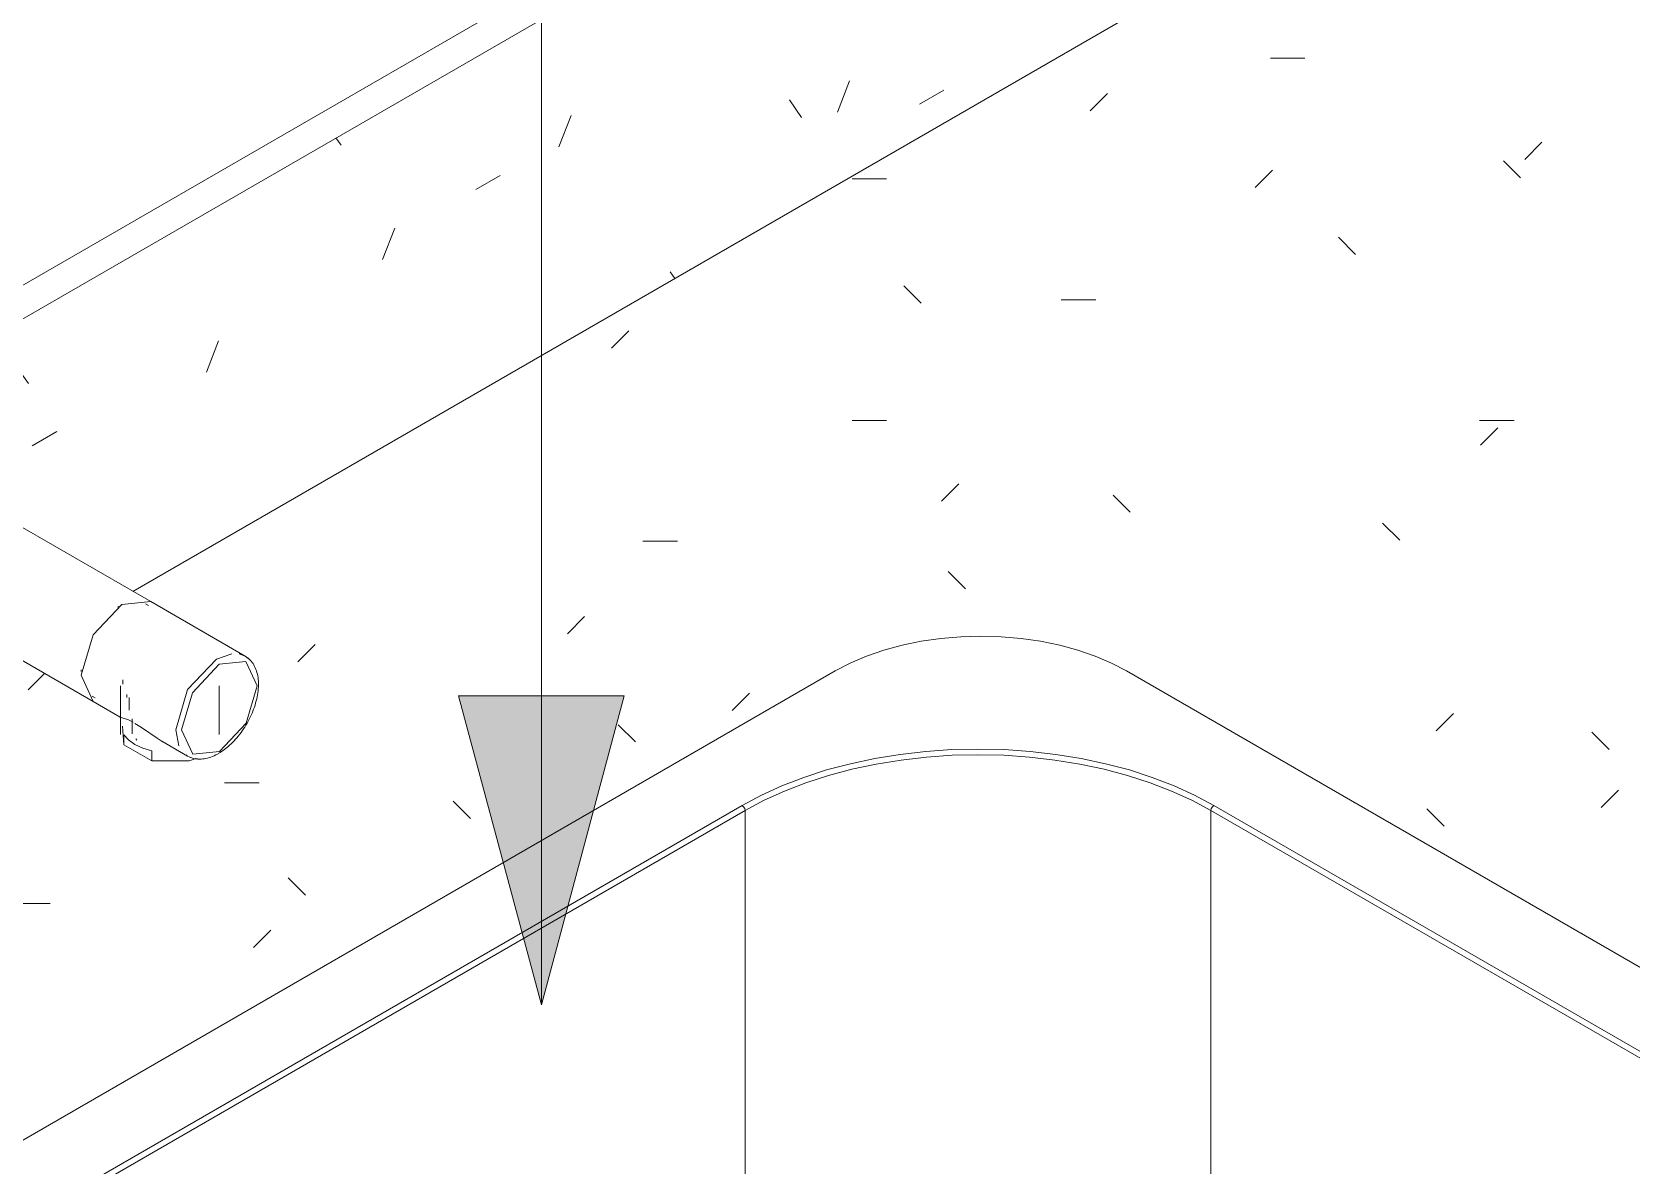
# Model space of a CAD drawing. Header units: millimetres. Extents: x 14944 to 21622, y -31 to 8273.
# Drawn here: x 16055.9 to 16444.2, y 4086.8 to 4362 of the extents above; entities that cross this region are included whole.
import ezdxf

# ---------------------------------------------------------------- set-up
doc = ezdxf.new("R2010")
doc.units = ezdxf.units.MM
for name, color, linetype, lineweight in [('A-GENM', 13, 'Continuous', 9), ('G-ANNO-TEXT', 231, 'Continuous', 9), ('G-IMPT', 8, 'Continuous', 9)]:
    doc.layers.add(name, color=color, linetype=linetype, lineweight=lineweight)

# ---------------------------------------------------------------- blocks, each defined once
blk = doc.blocks.new('CRT_MGN_COZ_Fogão a lenha completo - CRT_MGN_COZ_Fogão a lenha completo-5005769-VISTA 3D BANCADA CHURRASQUEIRA')
at = {"layer": 'A-GENM'}
h = blk.add_hatch(dxfattribs=at)
h.set_pattern_fill('FP_83', color=256, style=0, pattern_type=2)
h.set_pattern_definition([(0, (17118.54, 2560.1), (203.2, 29.329), [8.382, -144.018, 8.382, -144.018, -812.8]), (0, (17118.54, 2560.1), (203.2, 29.329), [-304.8, 8.382, -296.418, 8.382, -144.018, -355.6]), (0, (17118.54, 2560.1), (203.2, 29.329), [-762, 8.382, -93.218, 8.382, -245.618]), (135, (17194.74, 2574.765), (-116.2646, 57.60587), [5.927, -101.836, 5.927, -676.572]), (135, (17194.74, 2574.765), (-116.2646, 57.60587), [-113.69, -101.836, 5.927, -209.599, -359.21]), (135, (17194.74, 2574.765), (-116.2646, 57.60587), [-431.052, 5.927, -101.836, 5.927, -245.52]), (135, (17194.74, 2574.765), (-116.2646, 57.60587), [-544.742, -65.915, 5.927, -173.678]), (225, (17220.14, 2633.424), (-86.93524, -145.594), [5.927, -101.836, 5.927, -676.572]), (225, (17220.14, 2633.424), (-86.93524, -145.594), [-113.69, -101.836, 5.927, -209.599, -359.21]), (225, (17220.14, 2633.424), (-86.93524, -145.594), [-431.052, 5.927, -101.836, 5.927, -245.52]), (225, (17220.14, 2633.424), (-86.93524, -145.594), [-544.742, -65.915, 5.927, -173.678])])
h.paths.add_polyline_path([(14951.26, 3655.88), (15920.14, 4215.26), (15920.14, 4223.42), (14944.19, 3659.96)])
h.paths.add_polyline_path([(15948.14, 4231.42), (15981.78, 4250.85), (15974.67, 4254.91), (15948.14, 4239.59), (15948.14, 4235.13)])
h.paths.add_polyline_path([(16009.63, 4266.93), (16782.66, 4713.24), (17270.57, 4431.55), (17277.64, 4435.63), (16782.66, 4721.4), (16002.57, 4271.01), (16009.5, 4267)])
h = blk.add_hatch(dxfattribs=at)
h.set_pattern_fill('FP_85', color=256, style=0, pattern_type=2)
h.set_pattern_definition([(30, (15085.93, 7019.656), (107.763, 103.695), [6.844, -117.59, 6.844, -781.239]), (30, (15085.93, 7019.656), (107.763, 103.695), [-131.278, -117.59, 6.844, -242.024, -414.78]), (30, (15085.93, 7019.656), (107.763, 103.695), [-497.736, 6.844, -117.59, 6.844, -283.502]), (30, (15085.93, 7019.656), (107.763, 103.695), [-629.014, -76.112, 6.844, -200.546]), (125.104, (15139.81, 7071.504), (-118.78964, 86.03927), [5.153, -88.544, 5.153, -588.261]), (125.104, (15139.81, 7071.504), (-118.78964, 86.03927), [-98.85, -88.544, 5.153, -182.241, -312.324]), (125.104, (15139.81, 7071.504), (-118.78964, 86.03927), [-374.788, 5.153, -88.544, 5.153, -213.473]), (125.104, (15139.81, 7071.504), (-118.78964, 86.03927), [-473.639, -57.311, 5.153, -151.008]), (248.794, (15157.77, 7164.83), (-47.00014, -204.0919), [8.193, -140.765, -943.402]), (248.794, (15157.77, 7164.83), (-47.00014, -204.0919), [-148.958, 8.193, -140.765, -794.444]), (248.794, (15157.77, 7164.83), (-47.00014, -204.0919), [-297.916, 8.193, -289.724, -496.527]), (248.794, (15157.77, 7164.83), (-47.00014, -204.0919), [-595.833, 8.193, -140.765, -347.569]), (248.794, (15157.77, 7164.83), (-47.00014, -204.0919), [-744.791, 8.193, -91.113, -248.264]), (248.794, (15157.77, 7164.83), (-47.00014, -204.0919), [-844.096, 8.193, -240.071])])
h.paths.add_polyline_path([(15881.83, 4157.77), (15881.88, 4157.65), (15881.88, 4157.78)])
h.paths.add_polyline_path([(15888.69, 4153.72), (15888.16, 4153.72), (15888.69, 4153.72)])
h.paths.add_polyline_path([(14951.26, 3574.23), (15880.16, 4110.53), (15880.36, 4155.12), (15880.44, 4155.44), (15880.69, 4156.83), (15882.52, 4158.05), (15884.17, 4158.45), (15886, 4158.5), (15888.38, 4157.55), (15888.69, 4157.56), (15889.83, 4156.4), (15889.58, 4154.69), (15888.14, 4153.42), (15889.37, 4154.38), (15890.13, 4155.46), (15890.13, 4116.29), (15911.64, 4128.72), (15912.05, 4166.43), (15914.54, 4170.4), (15919.18, 4173.73), (15920.14, 4174.13), (15920.14, 4215.26), (14951.26, 3655.88), (14951.26, 3578.31)])
h.paths.add_polyline_path([(15881.6, 4111.36), (15881.61, 4111.36), (15881.9, 4153.32), (15882.61, 4153.38), (15882.03, 4153.85), (15881.96, 4154.06), (15881.89, 4153.87), (15881.26, 4153.87), (15881.6, 4153.38), (15881.6, 4113.56)])
h.paths.add_polyline_path([(15956.36, 4154.52), (16052.36, 4209.95), (16009.32, 4235.12), (16008.67, 4235.47), (15981.78, 4250.85), (15948.14, 4231.42), (15948.14, 4174.13), (15950.82, 4172.72), (15954.4, 4169.65), (15956.36, 4166.04), (15956.36, 4158.25)])
h.paths.add_polyline_path([(16080.36, 4226.12), (16782.66, 4631.59), (16782.66, 4713.24), (16009.63, 4266.93), (16079.57, 4226.57)])
h = blk.add_hatch(dxfattribs=at)
h.set_pattern_fill('FP_81', color=256, style=0, pattern_type=2)
h.set_pattern_definition([(0, (17118.54, 2478.45), (203.2, 29.329), [8.382, -144.018, 8.382, -144.018, -812.8]), (0, (17118.54, 2478.45), (203.2, 29.329), [-304.8, 8.382, -296.418, 8.382, -144.018, -355.6]), (0, (17118.54, 2478.45), (203.2, 29.329), [-762, 8.382, -93.218, 8.382, -245.618]), (135, (17194.74, 2493.115), (-116.2646, 57.60587), [5.927, -101.836, 5.927, -676.572]), (135, (17194.74, 2493.115), (-116.2646, 57.60587), [-113.69, -101.836, 5.927, -209.599, -359.21]), (135, (17194.74, 2493.115), (-116.2646, 57.60587), [-431.052, 5.927, -101.836, 5.927, -245.52]), (135, (17194.74, 2493.115), (-116.2646, 57.60587), [-544.742, -65.915, 5.927, -173.678]), (225, (17220.14, 2551.774), (-86.93524, -145.594), [5.927, -101.836, 5.927, -676.572]), (225, (17220.14, 2551.774), (-86.93524, -145.594), [-113.69, -101.836, 5.927, -209.599, -359.21]), (225, (17220.14, 2551.774), (-86.93524, -145.594), [-431.052, 5.927, -101.836, 5.927, -245.52]), (225, (17220.14, 2551.774), (-86.93524, -145.594), [-544.742, -65.915, 5.927, -173.678])])
h.paths.add_polyline_path([(15439.16, 3292.53), (17270.57, 4349.9), (16782.66, 4631.59), (16080.36, 4226.12), (16106.84, 4210.52), (16107.63, 4210.07), (16109.34, 4208.62), (16110.25, 4206.84), (16110.79, 4202.81), (16110.36, 4199.85), (16109.44, 4196.92), (16108.27, 4194.43), (16106.42, 4191.66), (16103.18, 4188.24), (16101.37, 4186.96), (16101.36, 4186.96), (16097.95, 4185.54), (16097.37, 4185.42), (16094.86, 4185.48), (16094.01, 4184.99), (16084.96, 4184.93), (16078.18, 4188.84), (16077.9, 4195.33), (16076.8, 4195.88), (16052.36, 4209.95), (15956.36, 4154.52), (15956.36, 4066.17), (15954.18, 4062.31), (15950.05, 4059.02), (15943.67, 4056.5), (15937.03, 4055.38), (15929.82, 4055.53), (15923.2, 4056.93), (15917.46, 4059.63), (15913.87, 4062.7), (15911.91, 4066.17), (15911.64, 4076.51), (15887.77, 4062.72), (15883.33, 4062.67), (15877.97, 4064.95), (15873.5, 4068.35), (15868.34, 4074.77), (15865.54, 4079.62), (15863.28, 4086.04), (15862.64, 4093.07), (15863.28, 4097.4), (15865.54, 4101.21), (15880.16, 4109.72), (15879.97, 4110.42), (14951.26, 3574.23), (15428.04, 3298.96)])
h.paths.add_polyline_path([(15932.77, 3716.04), (15923.02, 3716.59), (15913.64, 3718.23), (15907.4, 3720.07), (15903.66, 3721.47), (15899.62, 3723.34), (15891.41, 3727.96), (15689.06, 3844.98), (15684.27, 3849.06), (15683.15, 3850.26), (15681.17, 3852.82), (15679.36, 3856.09), (15678.31, 3859.07), (15677.95, 3861.04), (15677.71, 3863.87), (15678.05, 3867.08), (15679.18, 3870.68), (15679.87, 3872.25), (15681.52, 3874.92), (15683.62, 3877.48), (15686.14, 3879.91), (15689.86, 3882.69), (15698.1, 3887.59), (16254.61, 4208.7), (16258.55, 4210.39), (16262.76, 4211.84), (16267.19, 4213.05), (16276.57, 4214.7), (16286.33, 4215.25), (16296.08, 4214.7), (16305.46, 4213.05), (16311.75, 4211.2), (16314.11, 4210.39), (16318.05, 4208.7), (16322.39, 4206.39), (16530.04, 4086.31), (16532.96, 4084.03), (16535.48, 4081.6), (16537.58, 4079.04), (16539.85, 4074.95), (16540.43, 4073.62), (16541.15, 4070.82), (16541.31, 4067.08), (16540.79, 4063.19), (16539.69, 4059.95), (16539.24, 4059.04), (16537.58, 4056.37), (16534.41, 4052.77), (16532.96, 4051.38), (16527.64, 4047.58), (16525.61, 4046.35), (15964.49, 3722.59), (15957.44, 3719.82), (15954, 3718.81), (15950.06, 3717.85), (15942.53, 3716.59), (15937.68, 3716.18)])
h.paths.add_polyline_path([(15881.6, 4110.56), (15881.6, 4110.56), (15881.6, 4111.36)])
h.paths.add_polyline_path([(15890.11, 4115.4), (15911.54, 4127.48), (15912.54, 4126.87), (15913.16, 4127.25), (15913, 4128.03), (15911.44, 4128.59), (15890.11, 4116.27)])
h.paths.add_polyline_path([(16101.31, 4208.41), (16100.87, 4209.44), (16101.26, 4208.75), (16101.26, 4208.71)])
h.paths.add_polyline_path([(16100.63, 4209.65), (16100.63, 4209.68), (16100.61, 4209.66)])
h.paths.add_polyline_path([(16089.17, 4216.3), (16089.09, 4216.35), (16089.15, 4216.3)])
for p, q in [((16782.66, 4721.4), (16002.57, 4271.01)), ((16009.63, 4266.93), (16782.66, 4713.24)), ((16782.66, 4631.59), (16080.33, 4226.09))]:
    blk.add_line(p, q, dxfattribs=at)
at = {"layer": 'G-IMPT'}
for p, q in [((16084.68, 4223.63), (16026.7, 4257.1)), ((16012.7, 4232.85), (16070.68, 4199.38)), ((16076.97, 4222.48), (16076.62, 4222.28)), ((16077.68, 4222.93), (16084.68, 4223.63)), ((16084.15, 4222.72), (16083.45, 4223.13)), ((16107.66, 4210.36), (16084.68, 4223.63)), ((16100.63, 4209.65), (16104.42, 4210.98)), ((15692.36, 3884.28), (16250.97, 4206.8)), ((16067.81, 4207.03), (16067.81, 4206.62)), ((16321.68, 4206.8), (16526.74, 4088.4)), ((16067.78, 4205.79), (16070.68, 4199.38)), ((16077.35, 4203.21), (16077.35, 4191.38)), ((16077.95, 4204.6), (16077.95, 4203.62)), ((16101.35, 4191.38), (16101.35, 4203.21)), ((16070.5, 4200.7), (16071.2, 4200.29)), ((16070.68, 4199.38), (16077.29, 4195.56)), ((16078.85, 4201.09), (16078.85, 4200.36)), ((16079.45, 4200.36), (16079.45, 4197.25)), ((16080.15, 4195.14), (16080.15, 4191.54)), ((16078.18, 4188.84), (16077.86, 4193.37)), ((16078.18, 4191.29), (16078.18, 4188.84)), ((16084.96, 4184.93), (16078.18, 4188.84)), ((16081.09, 4190.33), (16081.29, 4189.95)), ((16084.96, 4184.93), (16084.96, 4187.38)), ((16087.4, 4189.72), (16093.66, 4186.11)), ((16095.59, 4185.49), (16096.17, 4185.45)), ((16058.64, 4076.16), (16228.35, 4174.14)), ((16229.05, 4172.91), (16059.35, 4074.93)), ((16229.05, 4172.91), (16229.05, 4071.67)), ((16469.47, 4099.43), (16342.19, 4172.91)), ((16342.19, 4071.67), (16342.19, 4172.91)), ((16342.9, 4174.14), (16470.18, 4100.65))]:
    blk.add_line(p, q, dxfattribs=at)
for points in [[(16084.68, 4223.63, 0), (16077.68, 4222.93, 0), (16070.68, 4215.54, 0), (16067.78, 4205.79, 0)], [(16070.68, 4199.38, 0), (16067.78, 4205.79, 0), (16070.68, 4215.54, 0), (16077.68, 4222.93, 0)], [(16250.97, 4206.8, 0), (16254.61, 4208.7, 0), (16258.55, 4210.39, 0), (16262.76, 4211.84, 0), (16267.19, 4213.05, 0), (16271.81, 4214.01, 0), (16276.57, 4214.7, 0), (16281.43, 4215.11, 0), (16286.33, 4215.25, 0), (16291.23, 4215.11, 0), (16296.08, 4214.7, 0), (16300.84, 4214.01, 0), (16305.46, 4213.05, 0), (16309.9, 4211.84, 0), (16314.11, 4210.39, 0), (16318.05, 4208.7, 0), (16321.68, 4206.8, 0)], [(16107.66, 4210.36, 0), (16107.97, 4210.16, 0), (16108.27, 4209.95, 0), (16108.56, 4209.71, 0), (16108.83, 4209.45, 0), (16109.08, 4209.17, 0), (16109.32, 4208.88, 0), (16109.54, 4208.57, 0), (16109.74, 4208.24, 0), (16109.92, 4207.9, 0), (16110.09, 4207.55, 0), (16110.24, 4207.18, 0), (16110.38, 4206.8, 0), (16110.49, 4206.4, 0), (16110.59, 4206, 0), (16110.68, 4205.58, 0), (16110.75, 4205.16, 0), (16110.8, 4204.72, 0), (16110.83, 4204.28, 0), (16110.85, 4203.83, 0), (16110.85, 4203.37, 0), (16110.84, 4202.91, 0), (16110.81, 4202.44, 0), (16110.76, 4201.96, 0), (16110.7, 4201.48, 0), (16110.63, 4200.99, 0), (16110.54, 4200.5, 0), (16110.43, 4200.01, 0), (16110.31, 4199.51, 0), (16110.18, 4199.02, 0), (16110.03, 4198.52, 0), (16109.86, 4198.02, 0), (16109.69, 4197.52, 0), (16109.5, 4197.02, 0), (16109.3, 4196.53, 0), (16109.08, 4196.04, 0), (16108.85, 4195.55, 0), (16108.61, 4195.06, 0), (16108.36, 4194.58, 0), (16108.1, 4194.11, 0), (16107.82, 4193.64, 0), (16107.54, 4193.18, 0), (16107.24, 4192.72, 0), (16106.94, 4192.28, 0), (16106.63, 4191.84, 0), (16106.3, 4191.41, 0), (16105.97, 4190.99, 0), (16105.63, 4190.58, 0), (16105.29, 4190.19, 0), (16104.93, 4189.8, 0), (16104.57, 4189.43, 0), (16104.21, 4189.07, 0), (16103.84, 4188.73, 0), (16103.46, 4188.4, 0), (16103.08, 4188.08, 0), (16102.69, 4187.78, 0), (16102.31, 4187.49, 0), (16101.91, 4187.22, 0), (16101.52, 4186.97, 0), (16101.22, 4186.79, 0)], [(16106.15, 4210.91, 0), (16107.63, 4210.37, 0), (16108.39, 4209.84, 0)], [(16100.63, 4209.65, 0), (16093.64, 4202.25, 0), (16090.76, 4192.5, 0), (16091.52, 4188.57, 0)], [(16101.31, 4208.41, 0), (16094.83, 4201.51, 0), (16092.17, 4192.46, 0), (16094.9, 4186.55, 0), (16101.42, 4187.24, 0)], [(16101.42, 4187.24, 0), (16107.9, 4194.14, 0), (16110.56, 4203.19, 0), (16107.83, 4209.11, 0), (16101.31, 4208.41, 0)], [(16080.39, 4194.33, 0), (16079.27, 4194.89, 0), (16077.55, 4195.45, 0), (16077.29, 4195.56, 0)], [(16080.86, 4188.93, 0), (16079.31, 4190.03, 0), (16078.18, 4191.29, 0)], [(16087.73, 4189.53, 0), (16086.22, 4190.44, 0), (16082.46, 4193.05, 0), (16080.85, 4194.07, 0)], [(16084.96, 4187.38, 0), (16082.77, 4188.03, 0), (16080.86, 4188.93, 0)], [(16093.66, 4186.11, 0), (16093.99, 4185.94, 0), (16094.32, 4185.79, 0), (16094.67, 4185.66, 0), (16095.03, 4185.55, 0), (16095.4, 4185.47, 0), (16095.77, 4185.41, 0), (16096.15, 4185.38, 0), (16096.53, 4185.37, 0), (16096.92, 4185.38, 0), (16097.31, 4185.41, 0), (16097.71, 4185.46, 0), (16098.1, 4185.54, 0), (16098.5, 4185.63, 0), (16098.9, 4185.75, 0), (16099.3, 4185.88, 0), (16099.71, 4186.04, 0), (16100.11, 4186.21, 0), (16100.51, 4186.4, 0), (16100.91, 4186.61, 0), (16101.2, 4186.78, 0)], [(16228.35, 4174.14, 0), (16233.02, 4176.63, 0), (16238.01, 4178.9, 0), (16243.3, 4180.94, 0), (16248.85, 4182.74, 0), (16254.62, 4184.27, 0), (16260.59, 4185.55, 0), (16266.71, 4186.54, 0), (16272.95, 4187.26, 0), (16279.27, 4187.69, 0), (16285.62, 4187.83, 0), (16291.98, 4187.69, 0), (16298.29, 4187.26, 0), (16304.53, 4186.54, 0), (16310.65, 4185.55, 0), (16316.62, 4184.27, 0), (16322.39, 4182.74, 0), (16327.94, 4180.94, 0), (16333.23, 4178.9, 0), (16338.23, 4176.63, 0), (16342.9, 4174.14, 0)], [(16095.25, 4185.34, 0), (16094.01, 4184.99, 0), (16084.96, 4184.93, 0)], [(16093.2, 4186.41, 0), (16093.66, 4186.11, 0), (16094.4, 4185.76, 0)], [(16342.19, 4172.91, 0), (16337.58, 4175.37, 0), (16332.64, 4177.62, 0), (16327.42, 4179.63, 0), (16321.94, 4181.41, 0), (16316.24, 4182.92, 0), (16310.34, 4184.18, 0), (16304.3, 4185.16, 0), (16298.14, 4185.87, 0), (16291.9, 4186.3, 0), (16285.62, 4186.44, 0), (16279.34, 4186.3, 0), (16273.11, 4185.87, 0), (16266.95, 4185.16, 0), (16260.9, 4184.18, 0), (16255.01, 4182.92, 0), (16249.3, 4181.41, 0), (16243.82, 4179.63, 0), (16238.6, 4177.62, 0), (16233.66, 4175.37, 0), (16229.05, 4172.91, 0)], [(16229.05, 4172.91, 0), (16228.96, 4173.38, 0), (16228.7, 4173.82, 0), (16228.35, 4174.14, 0)], [(16342.19, 4172.91, 0), (16342.28, 4173.38, 0), (16342.54, 4173.82, 0), (16342.9, 4174.14, 0)]]:
    blk.add_polyline3d(points, dxfattribs=at)

msp = doc.modelspace()

# ---------------------------------------------------------------- hatches: boundary and pattern name
at = {"layer": 'G-ANNO-TEXT'}
msp.add_hatch(color=7, dxfattribs=at).paths.add_polyline_path([(16179.58, 4125.71), (16199.67, 4200.71), (16159.48, 4200.71)])

# ---------------------------------------------------------------- linework, layer by layer
at = {"layer": 'G-ANNO-TEXT', "color": 7}
for p, q in [((16179.58, 4125.71), (16179.58, 4943.96)), ((16199.67, 4200.71), (16159.48, 4200.71)), ((16159.48, 4200.71), (16179.58, 4125.71)), ((16179.58, 4125.71), (16199.67, 4200.71))]:
    msp.add_line(p, q, dxfattribs=at)

# ---------------------------------------------------------------- block references
at = {"layer": 'A-GENM'}
msp.add_blockref('CRT_MGN_COZ_Fogão a lenha completo - CRT_MGN_COZ_Fogão a lenha completo-5005769-VISTA 3D BANCADA CHURRASQUEIRA', (0, 0), dxfattribs=at)

doc.saveas('drawing.dxf')
